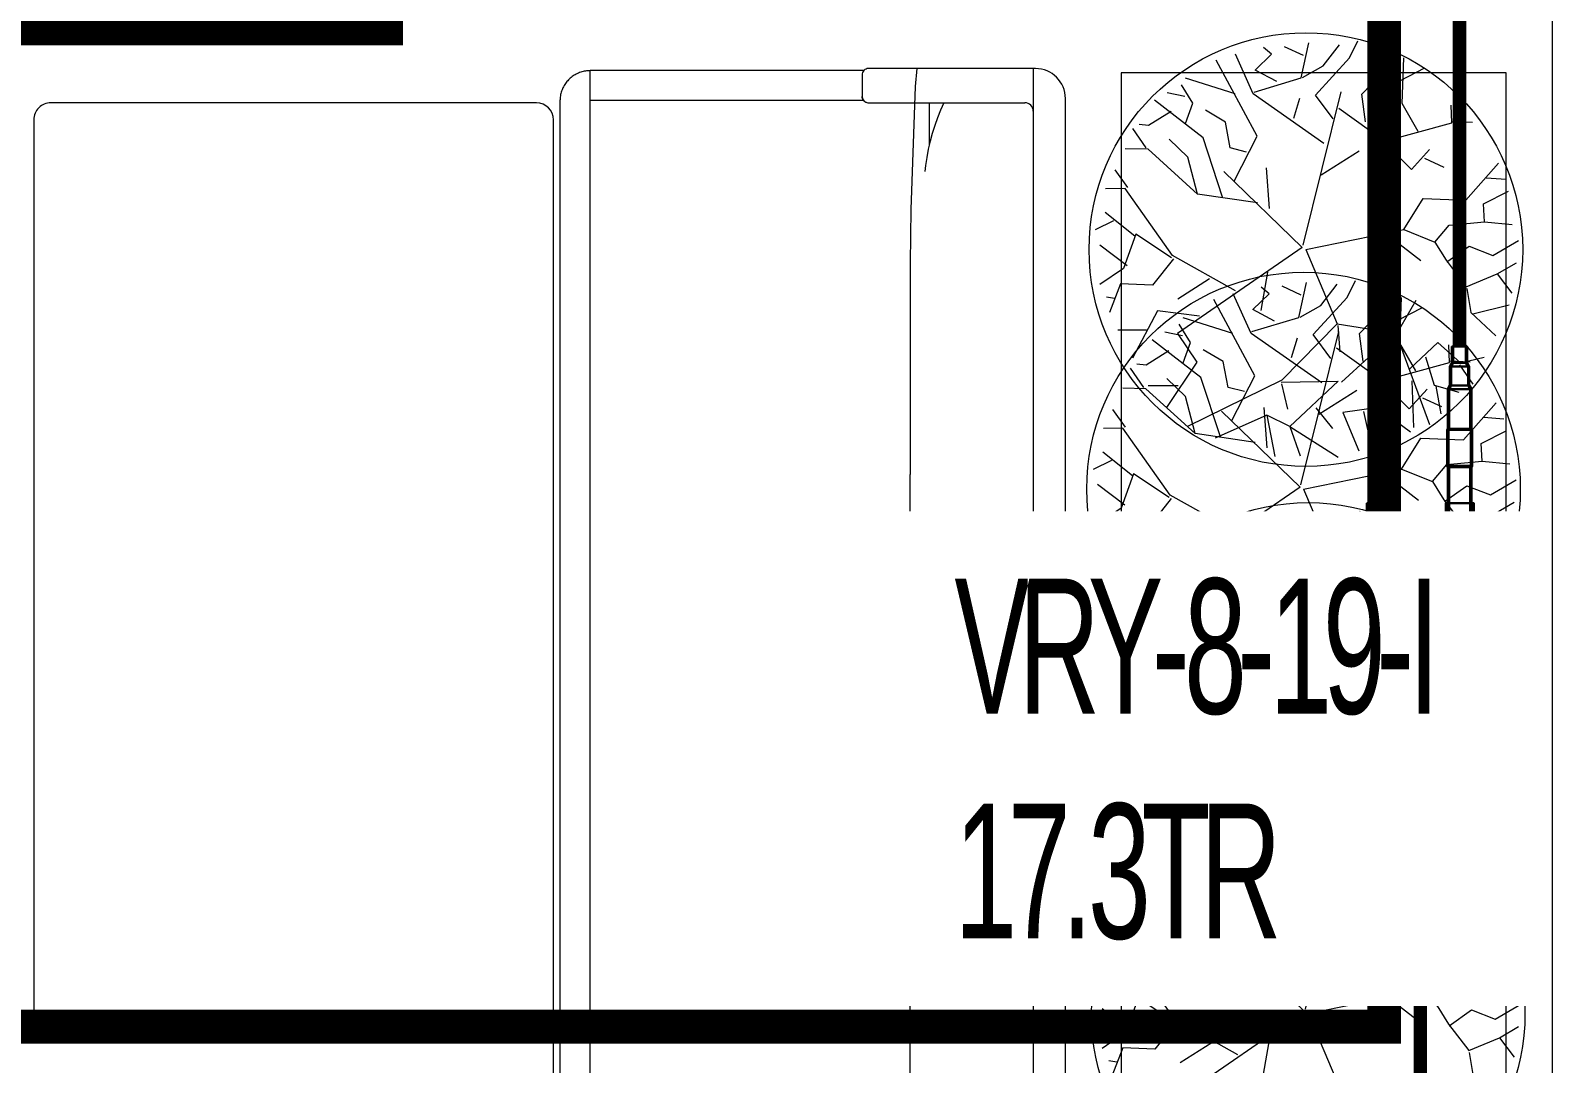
# Model space of a CAD drawing. Header units: millimetres. Extents: x -81374 to 485233, y -39075 to 157313.
# Drawn here: x 46826 to 49089, y 19868 to 21400 of the extents above; entities that cross this region are included whole.
import ezdxf
from ezdxf.enums import TextEntityAlignment as Align

# ---------------------------------------------------------------- set-up
doc = ezdxf.new("R2010")
doc.units = ezdxf.units.MM
doc.linetypes.add('CENTER', pattern=[2, 1.25, -0.25, 0.25, -0.25])
doc.linetypes.add('HIDDEN', pattern=[0.375, 0.25, -0.125])
doc.layers.add('CEN', color=252, linetype='CENTER')
doc.layers.add('M-HVAC VRV PIPE', color=152, linetype='Continuous')
for name, color, linetype, lineweight in [('G-IMPT', 8, 'Continuous', 5), ('P-PIPE-IDEN', 7, 'Continuous', 9), ('vrv text', 90, 'Continuous', 30)]:
    doc.layers.add(name, color=color, linetype=linetype, lineweight=lineweight)
doc.styles.add('Arial_2', font='arial.ttf', dxfattribs={"height": 75})
doc.styles.get("Standard").update_dxf_attribs({"font": 'arial.ttf'})

# ---------------------------------------------------------------- blocks, each defined once
blk = doc.blocks.new('ng')
at = {"layer": 'CEN', "color": 9, "linetype": 'HIDDEN', "lineweight": 0, "ltscale": 1500, "true_color": 0xc7c8ca}
blk.add_lwpolyline([(37577.9, 19521.3), (41679.2, 19521.3), (41679.2, 15420), (37577.9, 15420)], close=True, dxfattribs=at)
blk = doc.blocks.new('floor plan 1')
at = {"layer": 'G-IMPT', "color": 8, "ltscale": 500}
for p, q in [((9088, -58009.4), (9088, -63931.5)), ((9810.2, -58296.4), (9810.2, -60374.4)), ((9156.6, -58308), (9156.6, -60412.2)), ((9727.5, -60412.2), (9727.5, -58308)), ((9857.8, -60418.9), (9857.8, -58315.5)), ((10515.4, -60415.7), (10515.4, -58300.1)), ((10515.4, -60415.7), (10515.4, -58300.1)), ((10559.8, -60370.7), (10559.8, -58300.1)), ((10569.3, -58328.2), (10569.3, -60342.7)), ((10569.3, -58328.2), (10569.3, -60342.7)), ((10040.2, -58848.4), (10040.2, -59817.2)), ((9450.1, -59018), (9403.5, -58908)), ((9455.4, -59021.1), (9640.3, -58893.6)), ((9211.4, -58960.3), (9205.4, -58924.6)), ((9506.9, -58984.5), (9516.7, -58927.8)), ((9724.8, -58967.2), (9741.3, -58924.8)), ((9166.6, -58981.9), (9144.7, -58953.4)), ((9593.2, -58974.5), (9639.9, -58944.6)), ((9734, -58945.7), (9745.8, -58947.5)), ((9212.1, -58962.9), (9166.6, -58981.9)), ((9241.9, -59002.1), (9212.1, -58962.9)), ((9554.3, -58956.8), (9648.1, -59009)), ((9646.6, -59004.1), (9677.4, -58965.2)), ((9677.4, -58965.2), (9724.8, -58967.2)), ((9720.5, -58990.1), (9755.8, -58966.1)), ((9166.6, -58981.9), (9138, -58998.6)), ((9702.4, -59040.8), (9720.5, -58990.1)), ((9715.2, -58994.1), (9755.7, -59024.8)), ((11340.2, -60342.7), (11340.2, -58998.4)), ((11340.2, -60342.7), (11340.2, -58998.4)), ((9172.7, -59009.4), (9134.7, -59031.8)), ((9208.1, -59023.2), (9172.7, -59009.4)), ((9241.2, -58999.8), (9208.1, -59023.2)), ((9258.9, -59029.2), (9241.9, -59002.1)), ((9332, -59042.2), (9279.8, -59001.7)), ((9450.1, -59018), (9304.8, -59047.6)), ((9455.4, -59021.1), (9571.8, -59133.7)), ((9648.1, -59009), (9718.3, -59108.5)), ((9649.5, -59005.7), (9702.4, -59040.8)), ((9258.9, -59029.2), (9237.5, -59054.3)), ((9304.8, -59047.6), (9258.9, -59029.2)), ((9454, -59024.4), (9397.7, -59251.8)), ((9703.6, -59037.9), (9747.7, -59072.8)), ((9185.4, -59059.4), (9144.1, -59055.5)), ((9237.5, -59054.3), (9185.4, -59059.4)), ((9185.4, -59059.4), (9186.6, -59085.9)), ((9304.8, -59047.6), (9276.1, -59093.7)), ((9735.2, -59060.7), (9762.4, -59047.2)), ((9186.6, -59085.9), (9149.8, -59104.7)), ((9504, -59079.1), (9508.5, -59139.3)), ((9522.1, -59087.1), (9610.9, -59100.4)), ((9213, -59091.4), (9164.5, -59145.9)), ((9276.1, -59093.7), (9213, -59091.4)), ((9573.6, -59095.7), (9602.3, -59183.6)), ((9610.9, -59100.4), (9684.2, -59166.9)), ((9610.9, -59100.4), (9625, -59155.3)), ((9714, -59109.8), (9733.1, -59136.3)), ((9718.3, -59108.5), (9747.1, -59108)), ((9182.5, -59124.6), (9153, -59122.5)), ((9427.3, -59129), (9371.1, -59164.6)), ((9556.3, -59119.6), (9522.5, -59186)), ((9274, -59153.4), (9245.6, -59140.3)), ((9293.5, -59136.9), (9266.7, -59166.2)), ((9334.7, -59178), (9293.5, -59136.9)), ((9395.2, -59212.2), (9371.4, -59155.3)), ((9473.9, -59191.4), (9402.2, -59146)), ((9473.9, -59191.4), (9458.5, -59147.9)), ((9507.8, -59208.1), (9496.3, -59147.2)), ((9625, -59155.3), (9653.1, -59181.9)), ((9332.8, -59178.5), (9233.7, -59205.8)), ((9325.1, -59201.4), (9330.6, -59167.5)), ((9401.2, -59227.7), (9332.8, -59178.5)), ((9364.4, -59213.6), (9352.2, -59158.2)), ((9423.3, -59175.4), (9528.1, -59248.7)), ((9507.8, -59208.1), (9584.9, -59174.3)), ((9537.9, -59162.6), (9562.2, -59168.8)), ((9562.2, -59168.8), (9569.2, -59207)), ((9684.2, -59166.9), (9718.1, -59167.7)), ((9687.2, -59168.8), (9707, -59197.5)), ((9316.8, -59329.8), (9267, -59194.4)), ((9283.6, -59193.3), (9307.2, -59234.7)), ((9293.2, -59259), (9290.5, -59190.2)), ((9343.9, -59219.8), (9295, -59183.5)), ((9402.4, -59258.5), (9473.9, -59191.4)), ((9435.4, -59219.2), (9410.6, -59188.8)), ((9473.9, -59191.4), (9507.8, -59208.1)), ((9485.8, -59260.3), (9625.7, -59191.5)), ((9522.5, -59186), (9583.3, -59299)), ((9602.3, -59183.6), (9674.7, -59239.4)), ((9649.7, -59222.8), (9683.6, -59202.1)), ((9683.6, -59202.1), (9697.5, -59203.2)), ((9234.4, -59208.1), (9202.8, -59206.9)), ((9233.7, -59205.8), (9234.8, -59232)), ((9257.2, -59251.1), (9249.7, -59210.5)), ((9357.2, -59293.6), (9343.9, -59219.8)), ((9346.1, -59219.1), (9395.2, -59212.2)), ((9361.6, -59207.4), (9367.1, -59248.5)), ((9409.7, -59211.7), (9435.9, -59247)), ((9468.1, -59212.9), (9459, -59242.5)), ((9486.2, -59254.9), (9477.2, -59217.3)), ((9569.2, -59207), (9599, -59224.6)), ((9611.9, -59286.9), (9656.6, -59219.7)), ((9628.8, -59205.1), (9617.8, -59235.2)), ((9260, -59252.7), (9223.4, -59242.5)), ((9307.2, -59234.7), (9305.1, -59302.2)), ((9318.2, -59275.6), (9320.3, -59237.5)), ((9435.9, -59247), (9385.5, -59302.1)), ((9617.8, -59235.2), (9634.8, -59262.3)), ((9629.6, -59245.1), (9656, -59250.7)), ((9222.3, -59283.1), (9202.4, -59254.1)), ((9272.6, -59294.6), (9260, -59252.7)), ((9310.6, -59268.3), (9273.9, -59287.5)), ((9367.1, -59248.5), (9338.2, -59278.8)), ((9397.5, -59257.1), (9357.2, -59293.6)), ((9486.9, -59257.2), (9402.4, -59258.5)), ((9403.5, -59343.7), (9485.8, -59260.3)), ((9526.6, -59251.6), (9457.1, -59272.5)), ((9493.3, -59267.3), (9525.2, -59284.2)), ((9528.1, -59248.7), (9554.6, -59307.6)), ((9554.9, -59248.8), (9628.8, -59271.9)), ((9639.4, -59251.7), (9683.9, -59251.8)), ((9220.8, -59286.1), (9185.5, -59294.2)), ((9254.6, -59316.2), (9220.8, -59286.1)), ((9296.2, -59276.9), (9254.6, -59316.2)), ((9352.4, -59292.2), (9318.2, -59275.6)), ((9338.2, -59278.8), (9347.8, -59310.9)), ((9424.5, -59290.4), (9400.3, -59321.7)), ((9455, -59273.1), (9424.5, -59290.4)), ((9457.1, -59272.5), (9445.8, -59324.3)), ((9525.2, -59284.2), (9501, -59307.8)), ((9640.3, -59329.3), (9611.9, -59286.9)), ((9670.4, -59363.1), (9707.4, -59292.9)), ((9385.5, -59302.1), (9373.1, -59327.4)), ((9402.8, -59341.5), (9399.8, -59302)), ((9453.5, -59305.7), (9481.9, -59318.8)), ((9501, -59307.8), (9512.8, -59317.7)), ((9205.4, -59360.4), (9168.2, -59325.9)), ((9316, -59327.2), (9286.7, -59378.8)), ((9403.5, -59343.7), (9316.8, -59329.8)), ((9455.4, -59456.9), (9640.3, -59329.4)), ((9686.5, -59334.2), (9729.1, -59334.5)), ((9202.5, -59358.7), (9148.5, -59372.1)), ((9211.4, -59396.1), (9205.4, -59360.4)), ((9450.1, -59453.8), (9403.5, -59343.7)), ((9607.9, -59354.9), (9670.4, -59363.1)), ((9724.8, -59403), (9741.3, -59360.5)), ((9506.9, -59420.2), (9516.7, -59363.5)), ((9593.2, -59410.3), (9639.9, -59380.3)), ((9734, -59381.5), (9745.8, -59383.3)), ((9166.6, -59417.6), (9144.7, -59389.2)), ((9212.1, -59398.7), (9166.6, -59417.6)), ((9241.9, -59437.8), (9212.1, -59398.7)), ((9554.3, -59392.6), (9648.1, -59444.8)), ((9646.6, -59439.9), (9677.4, -59400.9)), ((9677.4, -59400.9), (9724.8, -59403)), ((9720.5, -59425.8), (9755.8, -59401.8)), ((9166.6, -59417.6), (9138, -59434.4)), ((9702.4, -59476.6), (9720.5, -59425.8)), ((9172.7, -59445.1), (9134.7, -59467.5)), ((9208.1, -59458.9), (9172.7, -59445.1)), ((9241.2, -59435.6), (9208.1, -59458.9)), ((9258.9, -59464.9), (9241.9, -59437.8)), ((9332, -59478), (9279.8, -59437.4)), ((9648.1, -59444.8), (9718.3, -59544.3)), ((9649.5, -59441.5), (9702.4, -59476.6)), ((9715.2, -59429.9), (9755.7, -59460.6)), ((9258.9, -59464.9), (9237.5, -59490.1)), ((9304.8, -59483.4), (9258.9, -59464.9)), ((9450.1, -59453.8), (9304.8, -59483.4)), ((9454, -59460.2), (9397.7, -59687.6)), ((9455.4, -59456.9), (9571.8, -59569.4)), ((9703.6, -59473.7), (9747.7, -59508.6)), ((9185.4, -59495.1), (9144.1, -59491.2)), ((9237.5, -59490.1), (9185.4, -59495.1)), ((9185.4, -59495.1), (9186.6, -59521.7)), ((9304.8, -59483.4), (9276.1, -59529.4)), ((9402.1, -59553.6), (9378.2, -59496.8)), ((9480.7, -59532.9), (9409.1, -59487.5)), ((9480.7, -59532.9), (9465.3, -59489.4)), ((9514.6, -59549.6), (9503.1, -59488.6)), ((9735.2, -59496.4), (9762.4, -59483)), ((9331.9, -59542.8), (9337.4, -59509)), ((9371.3, -59555.1), (9359.1, -59499.7)), ((9504, -59514.8), (9508.5, -59575)), ((9514.6, -59549.6), (9591.8, -59515.8)), ((9186.6, -59521.7), (9149.8, -59540.5)), ((9213, -59527.2), (9164.5, -59581.7)), ((9276.1, -59529.4), (9213, -59527.2)), ((9323.6, -59671.3), (9273.8, -59535.9)), ((9300, -59600.5), (9297.3, -59531.6)), ((9350.7, -59561.2), (9301.8, -59525)), ((9409.2, -59599.9), (9480.7, -59532.9)), ((9442.2, -59560.7), (9417.5, -59530.3)), ((9480.7, -59532.9), (9514.6, -59549.6)), ((9492.6, -59601.8), (9632.6, -59532.9)), ((9522.1, -59522.9), (9610.9, -59536.2)), ((9573.6, -59531.5), (9602.3, -59619.4)), ((9610.9, -59536.2), (9684.2, -59602.6)), ((9610.9, -59536.2), (9625, -59591)), ((9182.5, -59560.4), (9153, -59558.2)), ((9264, -59592.6), (9256.6, -59552)), ((9364, -59635.1), (9350.7, -59561.2)), ((9352.9, -59560.6), (9402.1, -59553.6)), ((9427.3, -59564.7), (9371.1, -59600.4)), ((9493, -59596.4), (9484.1, -59558.7)), ((9556.3, -59555.4), (9522.5, -59621.8)), ((9618.7, -59628.3), (9663.4, -59561.2)), ((9714, -59545.6), (9733.1, -59572)), ((9718.3, -59544.3), (9747.1, -59543.8)), ((9266.9, -59594.2), (9230.2, -59584)), ((9274, -59589.2), (9245.6, -59576.1)), ((9293.5, -59572.7), (9266.7, -59602)), ((9334.7, -59613.7), (9293.5, -59572.7)), ((9325, -59617.1), (9327.1, -59578.9)), ((9229.1, -59624.6), (9209.2, -59595.6)), ((9279.4, -59636), (9266.9, -59594.2)), ((9404.4, -59598.6), (9364, -59635.1)), ((9493.7, -59598.7), (9409.2, -59599.9)), ((9410.3, -59685.2), (9492.6, -59601.8)), ((9537.9, -59598.4), (9562.2, -59604.6)), ((9562.2, -59604.6), (9569.2, -59642.8)), ((9625, -59591), (9653.1, -59617.6)), ((9646.2, -59593.2), (9690.8, -59593.3)), ((9684.2, -59602.6), (9718.1, -59603.4)), ((9687.2, -59604.6), (9707, -59633.3)), ((9227.6, -59627.5), (9192.4, -59635.6)), ((9261.5, -59657.7), (9227.6, -59627.5)), ((9332.8, -59614.3), (9233.7, -59641.6)), ((9303, -59618.4), (9261.5, -59657.7)), ((9283.6, -59629.1), (9307.2, -59670.4)), ((9359.2, -59633.7), (9325, -59617.1)), ((9401.2, -59663.5), (9332.8, -59614.3)), ((9423.3, -59611.2), (9528.1, -59684.5)), ((9522.5, -59621.8), (9583.3, -59734.8)), ((9602.3, -59619.4), (9674.7, -59675.2)), ((9647.1, -59670.8), (9618.7, -59628.3)), ((9234.4, -59643.8), (9202.8, -59642.7)), ((9233.7, -59641.6), (9234.8, -59667.8)), ((9361.6, -59643.2), (9367.1, -59684.3)), ((9409.6, -59682.9), (9406.6, -59643.5)), ((9409.7, -59647.5), (9435.9, -59682.8)), ((9468.1, -59648.7), (9459, -59678.3)), ((9569.2, -59642.8), (9599, -59660.4)), ((9628.8, -59640.8), (9617.8, -59671)), ((9649.7, -59658.6), (9683.6, -59637.8)), ((9677.3, -59704.5), (9714.3, -59634.4)), ((9683.6, -59637.8), (9697.5, -59639)), ((9212.2, -59701.8), (9175, -59667.4)), ((9322.8, -59668.7), (9293.5, -59720.3)), ((9307.2, -59670.4), (9305.1, -59737.9)), ((9410.3, -59685.2), (9323.6, -59671.3)), ((9462.2, -59798.4), (9647.2, -59670.9)), ((9617.8, -59671), (9634.8, -59698.1)), ((9693.4, -59675.6), (9735.9, -59676)), ((9209.4, -59700.2), (9155.3, -59713.6)), ((9367.1, -59684.3), (9338.2, -59714.6)), ((9435.9, -59682.8), (9385.5, -59737.9)), ((9457, -59795.3), (9410.3, -59685.2)), ((9526.6, -59687.4), (9457.1, -59708.3)), ((9528.1, -59684.5), (9554.6, -59743.4)), ((9554.9, -59684.6), (9628.8, -59707.7)), ((9614.7, -59696.4), (9677.3, -59704.5)), ((9629.6, -59680.9), (9656, -59686.4)), ((9218.2, -59737.5), (9212.2, -59701.8)), ((9310.6, -59704.1), (9273.9, -59723.3)), ((9338.2, -59714.6), (9347.8, -59746.7)), ((9455, -59708.9), (9424.5, -59726.2)), ((9457.1, -59708.3), (9445.8, -59760.1)), ((9493.3, -59703.1), (9525.2, -59720)), ((9525.2, -59720), (9501, -59743.5)), ((9513.7, -59761.7), (9523.5, -59705)), ((9600.1, -59751.7), (9646.8, -59721.8)), ((9731.7, -59744.4), (9748.1, -59702)), ((9740.9, -59722.9), (9752.6, -59724.7)), ((9173.4, -59759.1), (9151.6, -59730.6)), ((9219, -59740.1), (9173.4, -59759.1)), ((9248.7, -59779.3), (9219, -59740.1)), ((9385.5, -59737.9), (9373.1, -59763.2)), ((9424.5, -59726.2), (9400.3, -59757.5)), ((9453.5, -59741.5), (9481.9, -59754.6)), ((9501, -59743.5), (9512.8, -59753.4)), ((9561.1, -59734.1), (9654.9, -59786.2)), ((9653.4, -59781.4), (9684.2, -59742.4)), ((9684.2, -59742.4), (9731.7, -59744.4)), ((9727.3, -59767.3), (9762.6, -59743.3)), ((9173.4, -59759.1), (9144.8, -59775.8)), ((9709.2, -59818), (9727.3, -59767.3)), ((9179.6, -59786.6), (9141.5, -59809)), ((9215, -59800.4), (9179.6, -59786.6)), ((9248, -59777), (9215, -59800.4)), ((9265.7, -59806.4), (9248.7, -59779.3)), ((9338.9, -59819.5), (9286.6, -59778.9)), ((9654.9, -59786.2), (9725.1, -59885.8)), ((9656.3, -59783), (9709.2, -59818)), ((9722.1, -59771.4), (9762.5, -59802)), ((9265.7, -59806.4), (9244.3, -59831.6)), ((9311.6, -59824.8), (9265.7, -59806.4)), ((9457, -59795.3), (9311.6, -59824.8)), ((9460.9, -59801.6), (9404.6, -60029.1)), ((9462.2, -59798.4), (9578.6, -59910.9)), ((9192.2, -59836.6), (9151, -59832.7)), ((9244.3, -59831.6), (9192.2, -59836.6)), ((9311.6, -59824.8), (9283, -59870.9)), ((9710.5, -59815.2), (9754.5, -59850.1)), ((9742, -59837.9), (9769.2, -59824.4)), ((10040.2, -60130.9), (10040.2, -59817.2)), ((9192.2, -59836.6), (9193.4, -59863.1)), ((9367.9, -59910.2), (9355.7, -59854.8)), ((9398.7, -59908.8), (9374.8, -59851.9)), ((9477.3, -59888), (9405.7, -59842.6)), ((9477.3, -59888), (9461.9, -59844.5)), ((9511.2, -59904.7), (9499.7, -59843.8)), ((9510.9, -59856.3), (9515.4, -59916.5)), ((9193.4, -59863.1), (9156.6, -59881.9)), ((9219.8, -59868.6), (9171.3, -59923.2)), ((9283, -59870.9), (9219.8, -59868.6)), ((9347.3, -59916.4), (9298.4, -59880.1)), ((9328.5, -59898), (9334, -59864.1)), ((9511.2, -59904.7), (9588.3, -59871)), ((9528.9, -59864.3), (9617.8, -59877.7)), ((9580.4, -59872.9), (9609.1, -59960.9)), ((9617.8, -59877.7), (9691.1, -59944.1)), ((9617.8, -59877.7), (9631.9, -59932.5)), ((9189.4, -59901.8), (9159.9, -59899.7)), ((9320.2, -60026.4), (9270.4, -59891)), ((9296.6, -59955.6), (9293.9, -59886.8)), ((9405.8, -59955.1), (9477.3, -59888)), ((9438.8, -59915.8), (9414.1, -59885.4)), ((9477.3, -59888), (9511.2, -59904.7)), ((9489.2, -59956.9), (9629.2, -59888.1)), ((9563.1, -59896.9), (9529.4, -59963.2)), ((9720.8, -59887.1), (9740, -59913.5)), ((9725.1, -59885.8), (9753.9, -59885.3)), ((9280.8, -59930.6), (9252.5, -59917.6)), ((9260.6, -59947.7), (9253.2, -59907.1)), ((9300.4, -59914.2), (9273.5, -59943.4)), ((9341.6, -59955.2), (9300.4, -59914.2)), ((9360.6, -59990.2), (9347.3, -59916.4)), ((9349.5, -59915.7), (9398.7, -59908.8)), ((9434.2, -59906.2), (9377.9, -59941.8)), ((9489.6, -59951.5), (9480.7, -59913.9)), ((9615.3, -59983.5), (9660, -59916.3)), ((9263.5, -59949.3), (9226.8, -59939.1)), ((9276, -59991.2), (9263.5, -59949.3)), ((9321.6, -59972.2), (9323.7, -59934.1)), ((9544.8, -59939.9), (9569, -59946)), ((9569, -59946), (9576.1, -59984.3)), ((9631.9, -59932.5), (9659.9, -59959.1)), ((9642.8, -59948.3), (9687.3, -59948.4)), ((9691.1, -59944.1), (9724.9, -59944.9)), ((9694, -59946), (9713.8, -59974.8)), ((9225.7, -59979.7), (9205.8, -59950.7)), ((9339.7, -59955.8), (9240.6, -59983)), ((9290.5, -59970.5), (9314.1, -60011.9)), ((9355.8, -59988.8), (9321.6, -59972.2)), ((9408.1, -60004.9), (9339.7, -59955.8)), ((9400.9, -59953.7), (9360.6, -59990.2)), ((9490.3, -59953.8), (9405.8, -59955.1)), ((9406.9, -60040.3), (9489.2, -59956.9)), ((9430.1, -59952.7), (9534.9, -60026)), ((9529.4, -59963.2), (9590.1, -60076.3)), ((9609.1, -59960.9), (9681.6, -60016.6)), ((9224.2, -59982.7), (9188.9, -59990.8)), ((9241.2, -59985.3), (9209.7, -59984.2)), ((9258, -60012.8), (9224.2, -59982.7)), ((9240.6, -59983), (9241.6, -60009.2)), ((9299.6, -59973.5), (9258, -60012.8)), ((9368.4, -59984.7), (9373.9, -60025.8)), ((9416.5, -59989), (9442.8, -60024.3)), ((9475, -59990.2), (9465.9, -60019.8)), ((9576.1, -59984.3), (9605.8, -60001.9)), ((9643.7, -60025.9), (9615.3, -59983.5)), ((9635.6, -59982.3), (9624.6, -60012.5)), ((9656.6, -60000.1), (9690.4, -59979.3)), ((9673.8, -60059.7), (9710.9, -59989.5)), ((9690.4, -59979.3), (9704.3, -59980.4)), ((9314.1, -60011.9), (9311.9, -60079.4)), ((9406.2, -60038.1), (9403.2, -59998.6)), ((9624.6, -60012.5), (9641.6, -60039.6)), ((9208.8, -60057), (9171.6, -60022.5)), ((9319.4, -60023.8), (9290.1, -60075.4)), ((9406.9, -60040.3), (9320.2, -60026.4)), ((9373.9, -60025.8), (9345, -60056.1)), ((9442.8, -60024.3), (9392.4, -60079.3)), ((9458.8, -60153.5), (9643.7, -60026)), ((9533.5, -60028.9), (9464, -60049.7)), ((9534.9, -60026), (9561.4, -60084.9)), ((9561.8, -60026), (9635.6, -60049.2)), ((9636.4, -60022.4), (9662.9, -60027.9)), ((9689.9, -60030.8), (9732.5, -60031.1)), ((9206, -60055.4), (9151.9, -60068.7)), ((9214.8, -60092.7), (9208.8, -60057)), ((9317.4, -60045.6), (9280.7, -60064.7)), ((9345, -60056.1), (9354.6, -60088.2)), ((9453.5, -60150.4), (9406.9, -60040.3)), ((9461.8, -60050.4), (9431.3, -60067.7)), ((9464, -60049.7), (9452.7, -60101.6)), ((9500.1, -60044.5), (9532, -60061.5)), ((9532, -60061.5), (9507.8, -60085)), ((9510.3, -60116.9), (9520.1, -60060.1)), ((9611.3, -60051.5), (9673.8, -60059.7)), ((9728.3, -60099.6), (9744.7, -60057.1)), ((9392.4, -60079.3), (9379.9, -60104.6)), ((9431.3, -60067.7), (9407.1, -60099)), ((9460.4, -60083), (9488.8, -60096)), ((9507.8, -60085), (9519.7, -60094.9)), ((9596.6, -60106.9), (9643.4, -60076.9)), ((9737.4, -60078.1), (9749.2, -60079.9)), ((9170, -60114.3), (9148.2, -60085.8)), ((9215.6, -60095.3), (9170, -60114.3)), ((9245.3, -60134.5), (9215.6, -60095.3)), ((9557.7, -60089.2), (9651.5, -60141.4)), ((9650, -60136.5), (9680.8, -60097.5)), ((9680.8, -60097.5), (9728.3, -60099.6)), ((9723.9, -60122.5), (9759.2, -60098.4)), ((9170, -60114.3), (9141.4, -60131)), ((9705.8, -60173.2), (9723.9, -60122.5)), ((9718.7, -60126.5), (9759.1, -60157.2)), ((9176.2, -60141.8), (9138.1, -60164.1)), ((9211.5, -60155.5), (9176.2, -60141.8)), ((9244.6, -60132.2), (9211.5, -60155.5)), ((9262.3, -60161.5), (9245.3, -60134.5)), ((9335.5, -60174.6), (9283.2, -60134)), ((9453.5, -60150.4), (9308.2, -60180)), ((9651.5, -60141.4), (9721.7, -60240.9)), ((9652.9, -60138.1), (9705.8, -60173.2)), ((10039.6, -60209.7), (10040.2, -60130.9)), ((9262.3, -60161.5), (9240.9, -60186.7)), ((9308.2, -60180), (9262.3, -60161.5)), ((9457.4, -60156.8), (9401.1, -60384.2)), ((9458.8, -60153.5), (9575.2, -60266)), ((9707, -60170.3), (9751.1, -60205.2)), ((9188.8, -60191.7), (9147.5, -60187.8)), ((9240.9, -60186.7), (9188.8, -60191.7)), ((9188.8, -60191.7), (9190, -60218.3)), ((9308.2, -60180), (9279.6, -60226)), ((9738.6, -60193), (9765.8, -60179.6)), ((9190, -60218.3), (9153.2, -60237.1)), ((9507.4, -60211.4), (9511.9, -60271.6)), ((9525.5, -60219.5), (9614.4, -60232.8)), ((10032.8, -60392.4), (10039.6, -60209.7)), ((9216.4, -60223.8), (9167.9, -60278.3)), ((9279.6, -60226), (9216.4, -60223.8)), ((9577, -60228.1), (9605.7, -60316)), ((9614.4, -60232.8), (9687.6, -60299.2)), ((9614.4, -60232.8), (9628.5, -60287.6)), ((9717.4, -60242.2), (9736.5, -60268.6)), ((9721.7, -60240.9), (9750.5, -60240.4)), ((9186, -60257), (9156.4, -60254.8)), ((9430.7, -60261.3), (9374.5, -60297)), ((9559.7, -60252), (9526, -60318.4)), ((10017.7, -60275.1), (10018.6, -60266.3)), ((9277.4, -60285.8), (9249, -60272.7)), ((9297, -60269.3), (9270.1, -60298.6)), ((9338.2, -60310.3), (9297, -60269.3)), ((9628.5, -60287.6), (9656.5, -60314.2)), ((10013.6, -60299.1), (10015.9, -60287.1)), ((10015.9, -60287.1), (10017.7, -60275.1)), ((9336.3, -60310.9), (9237.1, -60338.2)), ((9404.7, -60360.1), (9336.3, -60310.9)), ((9426.7, -60307.8), (9531.5, -60381.1)), ((9541.4, -60295), (9565.6, -60301.2)), ((9565.6, -60301.2), (9572.7, -60339.4)), ((9687.6, -60299.2), (9721.5, -60300)), ((9690.6, -60301.2), (9710.4, -60329.9)), ((10007.7, -60322.7), (10010.9, -60310.9)), ((10010.9, -60310.9), (10013.6, -60299.1)), ((10011.7, -60305.3), (10011.7, -60368.1)), ((10011.7, -60305.3), (10011.7, -60368.1)), ((9287, -60325.7), (9310.7, -60367)), ((9526, -60318.4), (9586.7, -60431.4)), ((9605.7, -60316), (9678.2, -60371.8)), ((9999.9, -60345.7), (10004, -60334.3)), ((10004, -60334.3), (10007.7, -60322.7)), ((9237.8, -60340.4), (9206.2, -60339.3)), ((9237.1, -60338.2), (9238.2, -60364.4)), ((9365, -60339.8), (9370.5, -60380.9)), ((9413.1, -60344.1), (9439.3, -60379.4)), ((9471.6, -60345.3), (9462.5, -60374.9)), ((9572.7, -60339.4), (9602.4, -60357)), ((9632.2, -60337.4), (9621.2, -60367.6)), ((9653.2, -60355.2), (9687, -60334.4)), ((9687, -60334.4), (9700.9, -60335.6)), ((9990.3, -60368.1), (9995.3, -60357)), ((9995.3, -60357), (9999.9, -60345.7)), ((9310.7, -60367), (9308.5, -60434.5)), ((9439.3, -60379.4), (9388.9, -60434.5)), ((9621.2, -60367.6), (9638.2, -60394.7)), ((9633, -60377.5), (9659.4, -60383)), ((10102.2, -60368.1), (9870.5, -60368.1)), ((10109.3, -60371.2), (10514.8, -60371.2)), ((10109.3, -60371.2), (10514.8, -60371.2)), ((10111.7, -60409.3), (10111.7, -60377.6)), ((10558.8, -60380.1), (10559.1, -60378.4)), ((10559.1, -60378.4), (10559.4, -60376.6)), ((10559.4, -60376.6), (10559.6, -60374.8)), ((10559.6, -60374.8), (10559.7, -60373)), ((10559.7, -60373), (10559.8, -60371.2)), ((10559.8, -60371.2), (10559.8, -60370.7)), ((10594.7, -60368.1), (11314.8, -60368.1)), ((10594.7, -60368.1), (11314.8, -60368.1)), ((9314, -60400.7), (9277.3, -60419.9)), ((9370.5, -60380.9), (9341.6, -60411.2)), ((9530, -60384), (9460.5, -60404.9)), ((9496.7, -60399.7), (9528.6, -60416.6)), ((9531.5, -60381.1), (9558, -60440)), ((9558.4, -60381.2), (9632.2, -60404.3)), ((10030.7, -60418.9), (10032.8, -60392.4)), ((10545.8, -60403.3), (10547.1, -60402)), ((10547.1, -60402), (10548.3, -60400.7)), ((10548.3, -60400.7), (10549.5, -60399.4)), ((10549.5, -60399.4), (10550.6, -60398)), ((10550.6, -60398), (10551.7, -60396.5)), ((10551.7, -60396.5), (10552.7, -60395)), ((10552.7, -60395), (10553.6, -60393.5)), ((10553.6, -60393.5), (10554.5, -60391.9)), ((10554.5, -60391.9), (10555.3, -60390.3)), ((10555.3, -60390.3), (10556.1, -60388.7)), ((10556.1, -60388.7), (10556.7, -60387)), ((10556.7, -60387), (10557.4, -60385.3)), ((10557.4, -60385.3), (10557.9, -60383.6)), ((10557.9, -60383.6), (10558.4, -60381.9)), ((10558.4, -60381.9), (10558.8, -60380.1)), ((9156.6, -60412.2), (9727.5, -60412.2)), ((9341.6, -60411.2), (9351.2, -60443.3)), ((9427.9, -60422.8), (9403.7, -60454.1)), ((9458.4, -60405.5), (9427.9, -60422.8)), ((9460.5, -60404.9), (9449.3, -60456.7)), ((9528.6, -60416.6), (9504.4, -60440.1)), ((9854.6, -60418.9), (10102.2, -60418.9)), ((10109.3, -60415.7), (10514.8, -60415.7)), ((10514.8, -60415.7), (10516.6, -60415.6)), ((10516.6, -60415.6), (10518.4, -60415.5)), ((10518.4, -60415.5), (10520.2, -60415.4)), ((10520.2, -60415.4), (10522, -60415.1)), ((10522, -60415.1), (10523.8, -60414.8)), ((10523.8, -60414.8), (10525.5, -60414.4)), ((10525.5, -60414.4), (10527.3, -60413.9)), ((10527.3, -60413.9), (10529, -60413.4)), ((10529, -60413.4), (10530.7, -60412.8)), ((10530.7, -60412.8), (10532.4, -60412.1)), ((10532.4, -60412.1), (10534, -60411.4)), ((10534, -60411.4), (10535.6, -60410.6)), ((10535.6, -60410.6), (10537.2, -60409.7)), ((10537.2, -60409.7), (10538.7, -60408.8)), ((10538.7, -60408.8), (10540.2, -60407.8)), ((10540.2, -60407.8), (10541.7, -60406.8)), ((10541.7, -60406.8), (10543.1, -60405.7)), ((10543.1, -60405.7), (10544.5, -60404.5)), ((10544.5, -60404.5), (10545.8, -60403.3)), ((9388.9, -60434.5), (9376.5, -60459.8)), ((9457, -60438.1), (9485.3, -60451.2)), ((9504.4, -60440.1), (9516.2, -60450))]:
    blk.add_line(p, q, dxfattribs=at)
for centre in [(9450.1, -59018), (9450.1, -59453.8), (9457, -59795.3), (9453.5, -60150.4)]:
    blk.add_circle(centre, 321.5, dxfattribs=at)
for centre, radius, start, end in [((9870.5, -60355.4), 12.7, 180, 270), ((10594.7, -60342.7), 25.4, 180, 270), ((10594.7, -60342.7), 25.4, 180, 270), ((11314.8, -60342.7), 25.4, 270, 0), ((11314.8, -60342.7), 25.4, 270, 0), ((9854.6, -60374.4), 44.4, 180, 270), ((10102.2, -60377.6), 9.52, 41.8103, 90), ((10102.2, -60377.6), 9.52, 0, 90), ((10102.2, -60377.6), 9.52, 76.2795, 90), ((10102.2, -60377.6), 9.52, 62.3921, 71.9602), ((10102.2, -60377.6), 9.53, 48.0362, 57.5315), ((10102.2, -60377.6), 9.53, 31.2589, 41.8103), ((10514.8, -60370.7), 0.508, 270, 0), ((10514.8, -60370.7), 0.508, 270, 0), ((10102.2, -60409.3), 9.52, 270, 0), ((10102.2, -60409.3), 9.52, 270, 315)]:
    blk.add_arc(centre, radius, start, end, dxfattribs=at)
blk.add_open_spline([(10110.4, -60372.7), (10110.7, -60373.2), (10111.2, -60374.2), (10111.6, -60375.9), (10111.7, -60377), (10111.7, -60377.6)], degree=3, dxfattribs=at)
at = {"layer": 'CEN', "linetype": 'Continuous'}
blk.add_blockref('ng', (-28240.4, -78519.6), dxfattribs=at)
at = {"layer": 'G-IMPT', "color": 8, "ltscale": 500}
for rotation, p in [(359.9992, (39680.6, -4989.6, 0)), (359.9992, (35886.7, -10139.3, 0)), (270.0008, (28873.3, -20643.5, 0)), (359.9992, (11975.3, -26935.4, 0)), (359.9992, (15267.6, -26935.4, 0)), (359.9992, (26686.3, -26987.7, 0)), (270.0008, (15861.1, -28615, 0)), (89.9992, (23697.8, -33300.6, 0)), (89.9992, (23597.9, -35337.7, 0)), (89.9992, (23597.9, -37388.3, 0)), (359.9992, (13750.4, -37781.5, 0)), (89.9992, (23697.8, -40746.8, 0)), (89.9992, (23597.8, -44302.5, 0)), (89.9992, (23597.8, -46399.1, 0)), (89.9992, (23697.8, -48339.8, 0)), (89.9992, (23697.8, -54280, 0)), (359.9992, (27418.1, -55702.4, 0)), (89.9992, (9671.9, -65856.5, 0)), (359.9992, (4684.1, -67403.4, 0)), (359.9992, (8737.2, -67403.4, 0))]:
    blk.add_attdef('PARTITIONTYPE', text='', height=200, rotation=rotation, dxfattribs=at).set_placement(p, align=Align.MIDDLE_CENTER)
blk = doc.blocks.new('zw$4E06')
at = {"layer": 'vrv text'}
for points in [[(-121.1, 47.1), (-125.2, 47.1, 0.219765), (-200.2, 8.6), (-201.3, 7.2), (-202.6, 5.5), (-203.7, 4), (-204.8, 2.4, 0.042815), (-212.3, -11.4), (-213.2, -13.1), (-214, -14.9), (-214.7, -16.9), (-215.5, -18.7), (-216, -20.6), (-216.2, -21.1), (-216.5, -21.9), (-216.8, -22.4), (-217.1, -23), (-217.3, -23.6), (-218.4, -25.2), (-218.7, -25.5), (-219.1, -26.1), (-219.7, -26.5), (-220.2, -27), (-220.4, -27.4), (-221, -27.8), (-221.5, -28.3), (-222.1, -28.5), (-222.4, -28.9), (-223, -29.2), (-223.6, -29.4)], [(-121.1, 50.2), (-123.4, 50.2, 0.309599), (-218.4, -17.7), (-219.1, -19.5)], [(-121.1, 3.6), (-124.1, 3.6, 0.392074), (-177.9, -51.8), (-178.1, -53.3), (-177.9, -54.6, 0.393328), (-124.1, -110.1), (-121.1, -110.1)], [(-121.1, 0.5), (-122.6, 0.5), (-123.9, 0.4, 0.390764), (-175, -51.8), (-175, -54.6, 0.390298), (-123.9, -107), (-121.1, -107)], [(-231.4, -31.6), (-231.1, -31.8, 0.021844), (-210.1, -47.1), (-199.6, -53.3), (-205.4, -43)], [(-205.4, -63.6), (-199.6, -53.3), (-210, -59.8, 0.03043), (-231.1, -74.8), (-231.4, -75)], [(-121.1, -153.7), (-123.2, -153.7, -0.308139), (-215.5, -87.9), (-216, -86), (-216.2, -85.3), (-216.5, -84.9), (-216.8, -84.2), (-217.1, -83.6), (-217.3, -83.1), (-217.7, -82.6), (-218, -82), (-218.4, -81.6), (-218.7, -81.1), (-219.1, -80.5), (-219.7, -80.2), (-220.2, -79.8), (-220.4, -79.2), (-221, -78.7), (-221.5, -78.5), (-222.1, -78.1), (-222.4, -77.6, 0.112916), (-230.1, -75.2), (-230.7, -75), (-231.4, -75)], [(-121.1, -156.8), (-123.4, -156.8, -0.307918), (-218.4, -89), (-219.1, -87.1), (-219.1, -86.6), (-219.3, -86), (-219.7, -85.7), (-219.9, -85.1), (-220.2, -84.8), (-220.2, -84.2), (-220.6, -83.8), (-221, -83.5), (-221.2, -82.9), (-221.5, -82.7), (-221.9, -82.2), (-222.3, -81.8), (-222.6, -81.6), (-223, -81.3), (-223.3, -80.9), (-223.7, -80.7), (-224.3, -80.3), (-224.6, -80), (-225.2, -79.8), (-225.4, -79.6), (-225.9, -79.4), (-226.5, -79.2), (-226.8, -79), (-227.4, -78.7), (-228.5, -78.7), (-228.9, -78.5), (-229.4, -78.3), (-230.4, -78.3), (-230.9, -78.1), (-231.4, -78.1)]]:
    blk.add_lwpolyline(points, format="xyb", dxfattribs=at)
for points in [[(-178.9, 28.9), (-181.1, 31.2)], [(-173, 32.5), (-175.2, 34.8)], [(-167.1, 36), (-169.3, 38.2)], [(-160.7, 38.8), (-163.1, 41.3)], [(-153.9, 41.7), (-156.3, 43.9)], [(-146.7, 43.7), (-149.1, 46.3)], [(-139, 45.4), (-141.6, 48.1)], [(-130.5, 46.5), (-133.4, 49.4)], [(-121.7, 47.1), (-124.8, 50.2)], [(-76.5, 50.2), (-76.5, 53.3), (-103.7, 53.3), (-109, 50.2), (-121.1, 50.2)], [(-102.8, 50.2), (-108.1, 47.1), (-121.1, 47.1)], [(-121.1, 3.5), (-121.1, 47.1)], [(-112.1, 47.1), (-115.3, 50.2)], [(-108.1, 3.5), (-108.1, 47.1)], [(-104.8, 49.1), (-107, 51.3)], [(-103, 1.7), (-103, 48.5)], [(-102.8, 50.2), (-102.8, 39.7)], [(-76.5, 0.4), (-76.5, 50.2), (-102.8, 50.2), (-102.8, 0.4)], [(-102.8, 47.2), (-102.8, 0.2)], [(-102.8, 45.4), (-102.8, 2.7)], [(-102.6, 48.4), (-5, 48.4), (-2.6, 50), (0, 50)], [(-102.6, 1.5), (-102.6, 48.4)], [(0.2, 47.2), (-1.8, 47.2), (-4.2, 45.9), (-102.6, 45.9)], [(-4.2, 45.9), (-4.2, 4.2), (-102.6, 4.2)], [(-96.5, 50.2), (-99.6, 53.3)], [(-87.1, 50.2), (-90.3, 53.3)], [(-77.8, 50.2), (-80.9, 53.3)], [(-76.5, 50.2), (-76.5, 39.7)], [(-25.5, 45.9), (-33.3, 45.9)], [(-1.8, 47.2), (-1.8, 2.7), (0, 2.7)], [(151.5, 48.4), (72.8, 48.4), (70.2, 50), (-0.9, 50)], [(0, 47.2), (69.7, 47.2), (71.9, 45.9), (150.7, 45.9), (157.9, 41.6), (196.1, 41.6), (203.3, 37.7), (203.3, 12.7), (196.1, 8.5), (157.9, 8.5), (150.7, 4.2), (71.9, 4.2), (69.7, 2.7)], [(69.7, 47.2), (69.7, 2.7)], [(70.2, 0), (72.8, 1.5), (151.5, 1.5), (158.7, 5.7), (196.1, 5.7), (203.3, 9.9), (235.9, 9.9), (235.9, 40.3), (203.3, 40.3), (196.1, 44.3)], [(71.9, 45.9), (71.9, 4.2)], [(93.4, 45.9), (101.1, 45.9)], [(150.7, 45.9), (150.7, 4.2)], [(158.7, 44.3), (151.5, 48.4)], [(157.9, 41.6), (157.9, 8.5)], [(196.1, 44.3), (158.7, 44.3)], [(196.1, 41.6), (196.1, 8.5)], [(203.3, 37.7), (235.9, 37.7)], [(-206.3, -0.2), (-208.7, 2)], [(-202.4, 5.5), (-204.6, 7.7)], [(-198.3, 10.7), (-200.6, 13.1)], [(-193.9, 15.8), (-196, 17.8)], [(-189.2, 20.4), (-191.4, 22.8)], [(-184, 24.8), (-186.4, 27.2)], [(-130.5, -0.5), (-133.3, 2.2)], [(-122.1, 0.4), (-125, 3.5)], [(-121.1, 3.5), (-108.1, 3.5), (-102.8, 0.4), (-76.5, 0.4), (-76.5, -2.8), (-103.7, -2.8), (-109, 0.4), (-121.1, 0.4)], [(-112.7, 0.4), (-115.8, 3.5)], [(-100, -2.8), (-103.9, 0.9)], [(0, 0), (-2.6, 0), (-5, 1.5), (-102.6, 1.5)], [(-90.8, -2.8), (-93.9, 0.4)], [(-81.2, -2.8), (-84.4, 0.4)], [(-25.5, 4.2), (-33.3, 4.2)], [(-4.2, 4.2), (-1.8, 2.7)], [(69.7, 2.7), (-0.7, 2.7)], [(0, 0), (70.2, 0)], [(93.4, 4.2), (101.1, 4.2)], [(203.3, 12.7), (235.9, 12.7)], [(-507.9, -34), (-500.8, -29.8)], [(-500.8, -29.8), (-422.1, -29.8)], [(-422.1, -29.8), (-419.5, -28.3)], [(-419.5, -28.3), (-348.4, -28.3)], [(-246.7, -29.8), (-344.3, -29.8), (-346.9, -28.3), (-349.3, -28.3)], [(-240.6, -28.5), (-246.2, -25.2), (-273.2, -25.2), (-273.2, -28.5), (-246.9, -28.5), (-241.6, -31.6)], [(-272.1, -28.5), (-273.2, -27.4)], [(-273.2, -28.5), (-273.2, -41)], [(-273.2, -78.1), (-273.2, -28.5)], [(-262.7, -28.5), (-265.8, -25.2)], [(-253.1, -28.5), (-256.4, -25.2)], [(-240.8, -31.6), (-247.1, -25.2)], [(-246.9, -75.6), (-246.9, -28.3), (-246.9, -75.6)], [(-246.9, -28.5), (-246.9, -41)], [(-246.9, -78.1), (-246.9, -28.5)], [(-246.7, -76.7), (-246.7, -29.8)], [(-246.7, -76.8), (-246.7, -29.8)], [(-240.6, -28.5), (-231.4, -28.5)], [(-231.3, -31.6), (-234.4, -28.5)], [(-231.4, -28.5), (-229.8, -28.5), (-229.4, -28.3), (-228.9, -28.3), (-228.5, -28.1), (-227.8, -27.9), (-227.4, -27.8), (-226.8, -27.6), (-226.5, -27.4), (-225.9, -27.4), (-225.4, -27), (-225.2, -26.8), (-224.6, -26.5), (-224.3, -26.3), (-223.7, -26.1), (-223, -25.4), (-222.6, -25.2), (-222.3, -24.6), (-221.9, -24.3), (-221.5, -24.1), (-221.2, -23.6), (-221, -23.2), (-220.6, -22.8), (-220.2, -22.3), (-220.2, -22.1), (-219.9, -21.5), (-219.7, -21.1), (-219.3, -20.6), (-219.1, -20), (-219.1, -19.7)], [(-223.9, -29.6), (-226.1, -27.4)], [(-218.6, -25.4), (-221, -23.2)], [(-215.5, -19), (-218, -16.8)], [(-216, -21), (-216, -20.6)], [(-212.9, -12.5), (-215.1, -10.1)], [(-209.7, -6.3), (-211.9, -3.9)], [(-168.8, -28.3), (-171, -25.9)], [(-165.1, -22.4), (-167.5, -20.2)], [(-160.9, -17.3), (-163.3, -15.1)], [(-156.3, -12.7), (-158.3, -10.5)], [(-150.7, -8.5), (-153.1, -6.3)], [(-144.7, -5.1), (-147.1, -2.8)], [(-138.3, -2.4), (-140.6, 0)], [(-500.2, -74.1), (-500.2, -32.3), (-507.4, -36.8), (-545.4, -36.8), (-545.4, -34)], [(-545.4, -34), (-507.9, -34)], [(-545.4, -36.8), (-545.4, -69.9)], [(-507.4, -36.8), (-507.4, -69.9)], [(-349.3, -31.1), (-419, -31.1), (-421.4, -32.3), (-500.2, -32.3)], [(-442.7, -32.3), (-450.4, -32.3)], [(-421.4, -32.3), (-421.4, -74.1), (-419, -75.6)], [(-419, -31.1), (-419, -75.6), (-348.5, -75.6)], [(-349.5, -31.1), (-347.5, -31.1), (-345.2, -32.3), (-246.7, -32.3)], [(-347.5, -31.1), (-347.5, -75.6), (-349.3, -75.6)], [(-345.2, -32.3), (-345.2, -74.1), (-246.7, -74.1)], [(-323.7, -32.3), (-316, -32.3)], [(-241.6, -75), (-241.6, -31.6)], [(-241.6, -31.6), (-231.4, -31.6)], [(-228.9, -31.4), (-229.6, -31.6), (-231.4, -31.6)], [(-174.5, -60.1), (-177.9, -56.6)], [(-174.8, -50.4), (-177.6, -47.6)], [(-173.7, -42.1), (-176.3, -39.5)], [(-171.7, -34.8), (-174.1, -32.3)], [(-545.4, -69.9), (-507.4, -69.9), (-500.2, -74.1), (-421.4, -74.1)], [(-545.4, -72.6), (-545.4, -69.9)], [(-507.9, -72.6), (-545.4, -72.6)], [(-500.8, -76.8), (-507.9, -72.6)], [(-422.1, -76.8), (-500.8, -76.8)], [(-442.7, -74.1), (-450.4, -74.1)], [(-419.5, -78.1), (-422.1, -76.8)], [(-349.3, -78.1), (-419.5, -78.1)], [(-349.3, -78.1), (-346.9, -78.1)], [(-345.2, -74.1), (-347.5, -75.6)], [(-346.9, -78.1), (-344.3, -76.8)], [(-344.3, -76.8), (-246.7, -76.8)], [(-323.7, -74.1), (-316, -74.1)], [(-231.4, -75), (-241.6, -75), (-246.9, -78.1), (-273.2, -78.1), (-273.2, -81.4), (-246.2, -81.4), (-240.6, -78.1), (-231.4, -78.1)], [(-266.4, -81.4), (-269.3, -78.1)], [(-256.8, -81.4), (-259.9, -78.1)], [(-247.4, -81.4), (-250.6, -78.1)], [(-241, -78.5), (-243.2, -76.1)], [(-231.6, -78.1), (-235, -75)], [(-217.3, -83.3), (-223.3, -77.2)], [(-216, -86), (-216, -85.8)], [(-171.1, -73), (-176.1, -68)], [(-153.1, -100.4), (-168, -85.3)], [(-210, -99.8), (-216.5, -93.4)], [(-183.3, -136.2), (-204.1, -115.4)], [(-124.7, -110.1), (-127.9, -106.6)], [(-76.5, -107), (-76.5, -103.9), (-103.7, -103.9), (-109, -107), (-121.1, -107)], [(-121.1, -153.7), (-121.1, -110.1), (-108.1, -110.1), (-102.8, -107), (-76.5, -107)], [(-115.1, -110.1), (-118.2, -107)], [(-106.6, -109.2), (-109, -107)], [(-108.1, -153.7), (-108.1, -110.1)], [(-103, -108.1), (-5.3, -108.1), (-2.9, -106.4), (-0.4, -106.4)], [(-103, -155), (-103, -108.1)], [(-0.2, -109.4), (-2.2, -109.4), (-4.6, -110.5), (-103, -110.5)], [(-4.6, -110.5), (-4.6, -152.4), (-103, -152.4)], [(-102.8, -107), (-102.8, -118.2)], [(-102.8, -156.8), (-102.8, -107)], [(-102.8, -156.8), (-102.8, -109.9)], [(-99.4, -107), (-102.4, -103.9)], [(-90.1, -107), (-93.2, -103.9)], [(-80.5, -107), (-83.6, -103.9)], [(-76.5, -107), (-76.5, -118.2)], [(-76.5, -156.8), (-76.5, -107)], [(-26.1, -110.5), (-33.6, -110.5)], [(-2.2, -153.7), (-2.2, -109.4)], [(151.1, -108.1), (72.4, -108.1), (69.8, -106.4), (-1.3, -106.4)], [(-0.4, -109.4), (69.3, -109.4), (71.5, -110.5), (150.4, -110.5)], [(69.3, -109.4), (69.3, -153.7)], [(71.5, -110.5), (71.5, -152.4)], [(93, -110.5), (100.7, -110.5)], [(150.4, -110.5), (150.4, -152.4)], [(150.4, -110.5), (157.5, -114.9), (195.8, -114.9), (202.9, -118.9), (202.9, -143.9), (195.8, -148.2)], [(158.3, -112.1), (151.1, -108.1)], [(157.5, -114.9), (157.5, -148.2)], [(195.8, -112.1), (158.3, -112.1)], [(195.8, -112.1), (202.9, -116.2), (235.3, -116.2), (235.3, -146.5), (202.9, -146.5), (195.8, -150.7)], [(195.8, -114.9), (195.8, -148.2)], [(202.9, -118.9), (235.3, -118.9)], [(-161.2, -148.9), (-167.7, -142.3)], [(-146.9, -153.5), (-151.5, -148.9)], [(195.8, -148.2), (157.5, -148.2), (150.4, -152.4), (71.5, -152.4), (69.3, -153.7)], [(72.4, -155), (151.1, -155), (158.3, -150.7), (195.8, -150.7)], [(202.9, -143.9), (235.3, -143.9)], [(-135.3, -155.9), (-139, -152)], [(-124.8, -156.8), (-128.1, -153.3)], [(-109, -156.8), (-103.7, -159.9), (-76.5, -159.9), (-76.5, -156.8), (-102.8, -156.8), (-108.1, -153.7), (-121.1, -153.7)], [(-121.1, -156.8), (-109, -156.8)], [(-115.4, -156.8), (-118.4, -153.7)], [(-102.8, -159.9), (-109.2, -153.7)], [(-5.3, -155), (-103, -155)], [(-93.4, -159.9), (-96.5, -156.8)], [(-84, -159.9), (-87.1, -156.8)], [(-76.5, -158.1), (-77.8, -156.8)], [(-26.1, -152.4), (-33.6, -152.4)], [(-2.9, -156.5), (-5.3, -155)], [(-4.6, -152.4), (-2.2, -153.7), (-0.4, -153.7)], [(-0.4, -156.5), (-2.9, -156.5)], [(69.3, -153.7), (-1.1, -153.7)], [(-0.4, -156.5), (69.8, -156.5)], [(69.8, -156.5), (72.4, -155)], [(93, -152.4), (100.7, -152.4)]]:
    blk.add_lwpolyline(points, dxfattribs=at)
for points in [[(-223.6, -29.4), (-225.2, -30.8), (-226.7, -30.6), (-228.9, -31.4)], [(-205.4, -43), (-209.5, -36), (-212.2, -28.2), (-216, -21)], [(-216, -85.8), (-212.5, -78.4), (-209.1, -70.9), (-205.4, -63.6)]]:
    blk.add_open_spline(points, degree=3, dxfattribs=at)

msp = doc.modelspace()

# ---------------------------------------------------------------- linework, layer by layer
at = {"layer": 'CEN', "color": 11, "linetype": 'HIDDEN', "lineweight": 0, "ltscale": 1500, "const_width": 50}
msp.add_lwpolyline([(48833.2, 19923), (44732, 19923), (44732, 24024.3), (48833.2, 24024.3)], close=True, dxfattribs=at)
at = {"layer": 'CEN', "color": 11, "linetype": 'Continuous', "lineweight": 0, "const_width": 50}
msp.add_lwpolyline([(47353.2, 21403), (46212, 21403), (46212, 22544.3), (47353.2, 22544.3)], close=True, dxfattribs=at)
at = {"layer": 'M-HVAC VRV PIPE', "linetype": 'Continuous', "const_width": 20}
for points in [[(48828.7, 20931.6), (48828.7, 24738.5)], [(48945.2, 20931.2), (48945.2, 21745.2), (49382.8, 21745.2)], [(48887.1, 14503.4), (48887.1, 20349.8)]]:
    msp.add_lwpolyline(points, dxfattribs=at)

# ---------------------------------------------------------------- block references
at = {"linetype": 'Continuous', "rotation": 180}
msp.add_blockref('floor plan 1', (58170.8, -39075.4), dxfattribs=at)
at = {"layer": 'vrv text', "xscale": 0.7447286262668819, "yscale": 0.7447286262668819, "zscale": 0.7447286262668819, "rotation": 89.99999999999999}
msp.add_blockref('zw$4E06', (48847.4, 20756), dxfattribs=at)

# ---------------------------------------------------------------- next in the draw order: texts
at = {"layer": 'P-PIPE-IDEN', "insert": (48196.1, 20587.1), "char_height": 200, "width": 751.409, "attachment_point": 1, "style": 'Arial_2', "bg_fill": 2}
msp.add_mtext('{\\W0.6;\\T0.75;\\C1;VRY-8-19-I\\P17.3TR}', dxfattribs=at)

doc.saveas('drawing.dxf')
